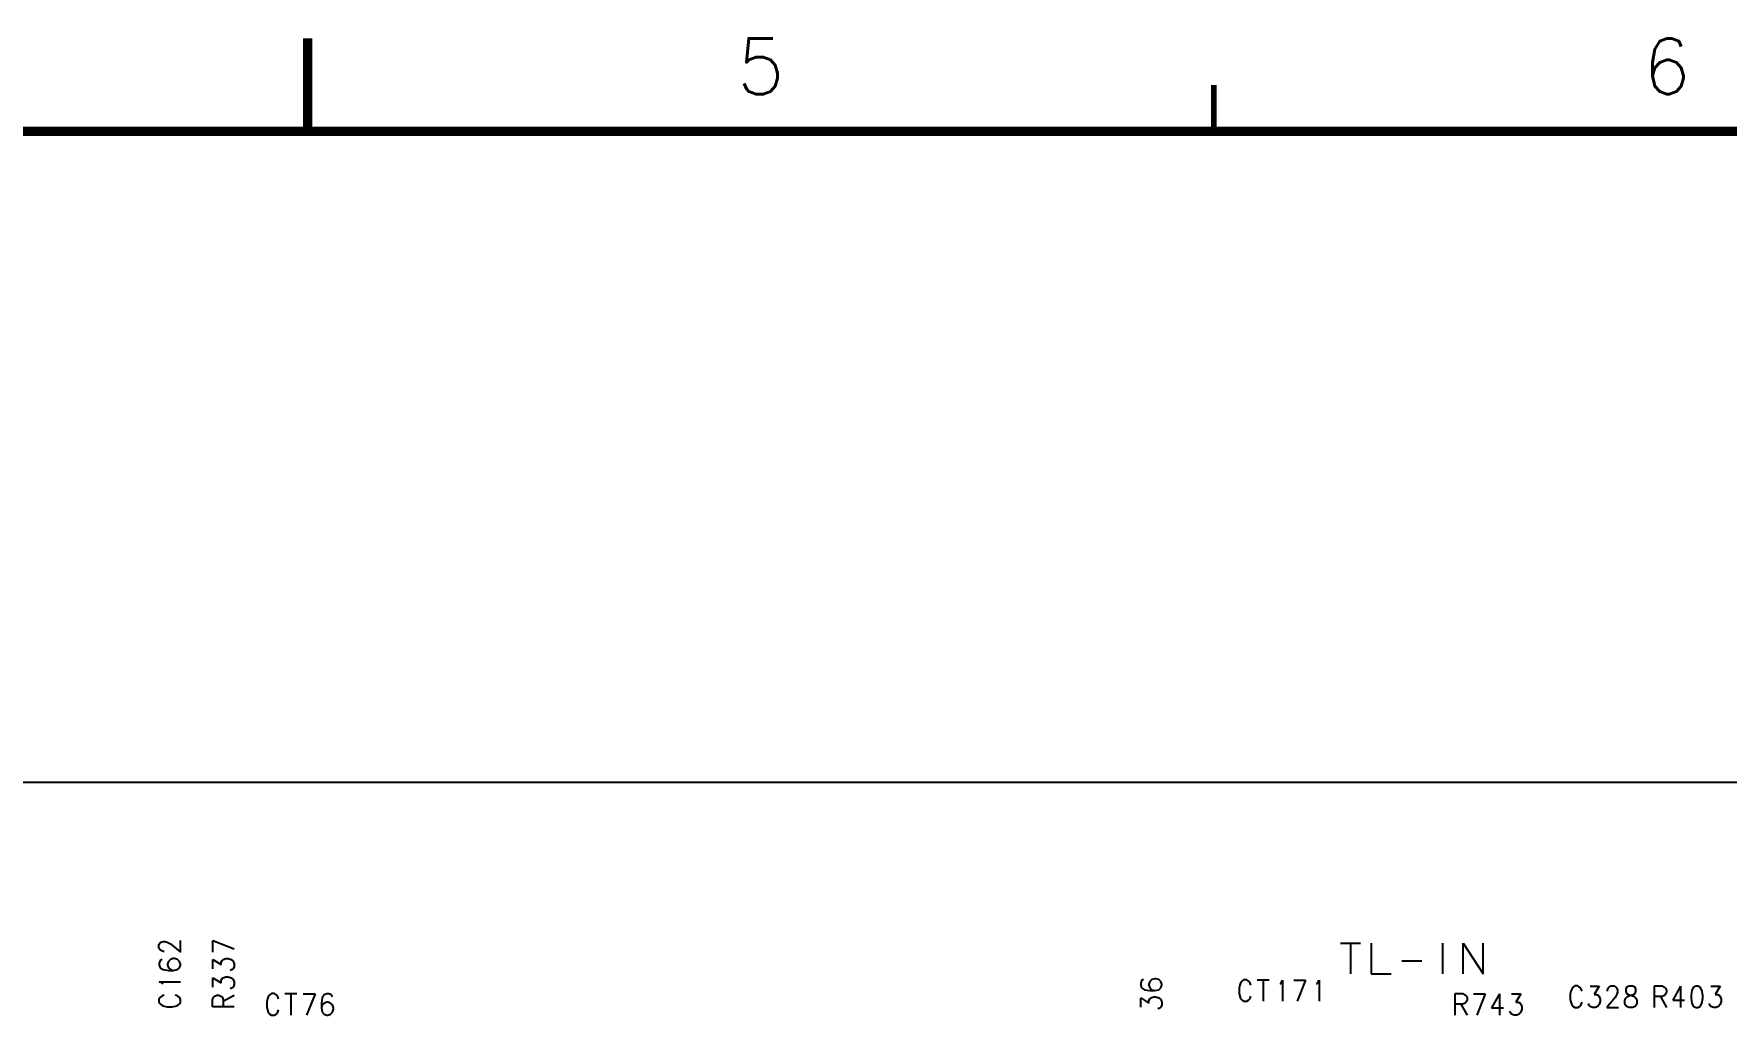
# Model space of a CAD drawing. Extents: x 295 to 953, y 10 to 290.
# Drawn here: x 672.2 to 763.3, y 237.5 to 290.2 of the extents above; entities that cross this region are included whole.
import ezdxf
from ezdxf.enums import TextEntityAlignment as Align

# ---------------------------------------------------------------- set-up
doc = ezdxf.new("R2010")
doc.units = 0
doc.header["$LTSCALE"] = 5
doc.header["$MEASUREMENT"] = 0
doc.layers.get('0').update_dxf_attribs({"linetype": 'CONTINUOUS', "lineweight": 25})
for name, color, linetype in [('13_C-SILK_GBR', 7, 'CONTINUOUS'), ('문자', 4, 'CONTINUOUS'), ('테두리', 3, 'CONTINUOUS')]:
    doc.layers.add(name, color=color, linetype=linetype)
doc.styles.get("Standard").update_dxf_attribs({"font": 'simplex.shx'})

# ---------------------------------------------------------------- blocks, each defined once
blk = doc.blocks.new('C')
at = {"layer": '테두리'}
for points, const_width in [([(210, 290), (210, 285)], 0.5), ([(258.75, 287.5), (258.75, 285)], 0.3), ([(15, 285), (15, 15), (405, 15), (405, 285), (15, 285)], 0.5)]:
    blk.add_lwpolyline(points, dxfattribs=dict(at, const_width=const_width))
at = {"layer": '문자'}
for s, p in [('5', (234.375, 288.5)), ('6', (283.125, 288.5))]:
    blk.add_text(s, height=3, dxfattribs=at).set_placement(p, align=Align.MIDDLE)

msp = doc.modelspace()

# ---------------------------------------------------------------- linework, layer by layer
at = {"layer": '13_C-SILK_GBR'}
for p, q in [((505.478, 250), (865.178, 250)), ((678.975, 241.25), (679.044, 241.339)), ((679.044, 241.339), (679.097, 241.384)), ((679.097, 241.384), (679.203, 241.428)), ((679.203, 241.428), (679.308, 241.428)), ((679.308, 241.428), (679.412, 241.384)), ((679.412, 241.384), (679.587, 241.295)), ((679.587, 241.295), (680.13, 240.841)), ((680.13, 240.841), (680.13, 241.479)), ((681.881, 240.841), (681.881, 241.479)), ((681.881, 241.479), (683.018, 241.019)), ((742.541, 241.338), (743.614, 241.338)), ((743.078, 241.338), (743.078, 239.688)), ((744.191, 241.338), (744.191, 239.688)), ((748.028, 241.338), (748.028, 239.688)), ((749.141, 239.688), (749.141, 241.338)), ((749.141, 241.338), (750.214, 239.688)), ((750.214, 239.688), (750.214, 241.338)), ((678.975, 241.064), (678.975, 241.25)), ((679.044, 240.975), (678.975, 241.064)), ((679.044, 240.395), (678.993, 240.249)), ((679.097, 240.93), (679.044, 240.975)), ((679.15, 240.447), (679.044, 240.395)), ((679.203, 240.885), (679.097, 240.93)), ((679.256, 240.885), (679.203, 240.885)), ((679.587, 240.447), (679.483, 240.344)), ((679.746, 240.498), (679.587, 240.447)), ((679.815, 240.498), (679.746, 240.498)), ((679.973, 240.447), (679.815, 240.498)), ((680.077, 240.344), (679.973, 240.447)), ((681.881, 239.948), (681.881, 240.447)), ((681.881, 240.447), (682.318, 240.173)), ((682.318, 240.313), (682.371, 240.402)), ((682.371, 240.402), (682.422, 240.447)), ((682.422, 240.447), (682.58, 240.498)), ((682.58, 240.498), (682.702, 240.498)), ((682.702, 240.498), (682.861, 240.447)), ((682.861, 240.447), (682.965, 240.357)), ((745.841, 240.387), (746.914, 240.387)), ((678.993, 240.249), (678.993, 240.153)), ((678.993, 240.153), (679.044, 240.006)), ((679.044, 240.006), (679.203, 239.904)), ((679.203, 239.904), (679.483, 239.859)), ((679.483, 240.344), (679.43, 240.197)), ((679.43, 240.197), (679.43, 240.153)), ((679.43, 240.153), (679.483, 240.006)), ((679.483, 240.006), (679.587, 239.904)), ((679.483, 239.859), (679.746, 239.859)), ((679.587, 239.904), (679.746, 239.859)), ((679.746, 239.859), (679.973, 239.904)), ((679.973, 239.904), (680.077, 240.006)), ((680.13, 240.197), (680.077, 240.344)), ((680.077, 240.006), (680.13, 240.153)), ((680.13, 240.153), (680.13, 240.197)), ((681.881, 238.966), (681.881, 239.465)), ((681.881, 239.465), (682.318, 239.191)), ((682.318, 240.173), (682.318, 240.313)), ((682.371, 239.42), (682.422, 239.465)), ((682.422, 239.465), (682.58, 239.516)), ((682.58, 239.516), (682.702, 239.516)), ((682.702, 239.516), (682.861, 239.465)), ((682.912, 239.904), (682.808, 239.859)), ((682.861, 239.465), (682.965, 239.376)), ((682.965, 239.948), (682.912, 239.904)), ((682.965, 240.357), (683.018, 240.224)), ((683.018, 240.082), (682.965, 239.948)), ((683.018, 240.224), (683.018, 240.082)), ((744.191, 239.688), (745.264, 239.688)), ((679.15, 239.178), (678.993, 239.254)), ((678.993, 239.254), (680.13, 239.254)), ((679.203, 239.127), (679.15, 239.178)), ((682.318, 239.331), (682.371, 239.42)), ((682.318, 239.191), (682.318, 239.331)), ((682.912, 238.922), (682.808, 238.877)), ((682.965, 238.966), (682.912, 238.922)), ((682.965, 239.376), (683.018, 239.242)), ((683.018, 239.1), (682.965, 238.966)), ((683.018, 239.242), (683.018, 239.1)), ((684.94, 238.546), (684.856, 238.44)), ((685.022, 238.615), (684.94, 238.546)), ((685.194, 238.615), (685.022, 238.615)), ((685.278, 238.546), (685.194, 238.615)), ((685.367, 238.44), (685.278, 238.546)), ((685.755, 238.615), (686.393, 238.615)), ((686.073, 238.615), (686.073, 237.46)), ((686.737, 238.597), (687.375, 238.597)), ((687.375, 238.597), (686.915, 237.46)), ((687.865, 238.546), (687.763, 238.387)), ((688.012, 238.597), (687.865, 238.546)), ((688.108, 238.597), (688.012, 238.597)), ((688.255, 238.546), (688.108, 238.597)), ((688.306, 238.44), (688.255, 238.546)), ((731.844, 239.315), (731.793, 239.168)), ((731.793, 239.168), (731.793, 239.072)), ((731.793, 239.072), (731.844, 238.925)), ((731.95, 239.366), (731.844, 239.315)), ((731.844, 238.925), (732.003, 238.823)), ((732.003, 238.823), (732.283, 238.778)), ((732.283, 239.263), (732.23, 239.117)), ((732.23, 239.117), (732.23, 239.072)), ((732.23, 239.072), (732.283, 238.925)), ((732.387, 239.366), (732.283, 239.263)), ((732.283, 238.925), (732.387, 238.823)), ((732.283, 238.778), (732.546, 238.778)), ((732.546, 239.417), (732.387, 239.366)), ((732.387, 238.823), (732.546, 238.778)), ((732.615, 239.417), (732.546, 239.417)), ((732.546, 238.778), (732.773, 238.823)), ((732.773, 239.366), (732.615, 239.417)), ((732.877, 239.263), (732.773, 239.366)), ((732.773, 238.823), (732.877, 238.925)), ((732.93, 239.117), (732.877, 239.263)), ((732.877, 238.925), (732.93, 239.072)), ((732.93, 239.072), (732.93, 239.117)), ((737.121, 239.077), (737.083, 238.92)), ((737.083, 238.92), (737.083, 238.64)), ((737.083, 238.64), (737.121, 238.483)), ((737.166, 239.183), (737.121, 239.077)), ((737.248, 239.288), (737.166, 239.183)), ((737.331, 239.358), (737.248, 239.288)), ((737.504, 239.358), (737.331, 239.358)), ((737.586, 239.288), (737.504, 239.358)), ((737.675, 239.183), (737.586, 239.288)), ((737.72, 239.077), (737.675, 239.183)), ((738.065, 239.358), (738.702, 239.358)), ((738.383, 239.358), (738.383, 238.203)), ((739.294, 239.13), (739.345, 239.183)), ((739.345, 239.183), (739.423, 239.339)), ((739.423, 239.339), (739.423, 238.203)), ((740.028, 239.339), (740.665, 239.339)), ((740.665, 239.339), (740.207, 238.203)), ((741.258, 239.13), (741.309, 239.183)), ((741.309, 239.183), (741.386, 239.339)), ((741.386, 239.339), (741.386, 238.203)), ((748.711, 237.46), (748.711, 238.615)), ((748.711, 238.615), (749.12, 238.615)), ((749.12, 238.615), (749.254, 238.546)), ((749.254, 238.546), (749.298, 238.493)), ((749.692, 238.597), (750.331, 238.597)), ((750.331, 238.597), (749.871, 237.46)), ((751.095, 238.597), (750.674, 237.844)), ((751.095, 238.597), (751.095, 237.46)), ((751.745, 238.597), (752.243, 238.597)), ((752.243, 238.597), (751.969, 238.16)), ((754.936, 238.747), (754.898, 238.59)), ((754.898, 238.59), (754.898, 238.31)), ((754.981, 238.853), (754.936, 238.747)), ((755.065, 238.958), (754.981, 238.853)), ((755.147, 239.028), (755.065, 238.958)), ((755.319, 239.028), (755.147, 239.028)), ((755.403, 238.958), (755.319, 239.028)), ((755.492, 238.853), (755.403, 238.958)), ((755.537, 238.747), (755.492, 238.853)), ((755.969, 239.009), (756.467, 239.009)), ((756.467, 239.009), (756.193, 238.572)), ((756.193, 238.572), (756.334, 238.572)), ((756.334, 238.572), (756.423, 238.519)), ((756.906, 238.8), (756.951, 238.905)), ((756.906, 238.747), (756.906, 238.8)), ((756.951, 238.905), (756.995, 238.958)), ((756.995, 238.958), (757.084, 239.028)), ((757.084, 239.028), (757.271, 239.028)), ((757.271, 239.028), (757.36, 238.958)), ((757.405, 238.59), (757.315, 238.415)), ((757.36, 238.958), (757.405, 238.905)), ((757.405, 238.905), (757.449, 238.8)), ((757.449, 238.694), (757.405, 238.59)), ((757.449, 238.8), (757.449, 238.694)), ((757.933, 238.958), (757.888, 238.853)), ((757.888, 238.853), (757.888, 238.747)), ((757.888, 238.747), (757.933, 238.625)), ((758.066, 239.009), (757.933, 238.958)), ((757.933, 238.625), (758.022, 238.572)), ((758.022, 238.572), (758.208, 238.519)), ((758.253, 239.009), (758.066, 239.009)), ((758.112, 238.519), (758.297, 238.572)), ((758.386, 238.958), (758.253, 239.009)), ((758.297, 238.572), (758.386, 238.625)), ((758.431, 238.853), (758.386, 238.958)), ((758.386, 238.625), (758.431, 238.747)), ((758.431, 238.747), (758.431, 238.853)), ((759.436, 237.873), (759.436, 239.028)), ((759.436, 239.028), (759.845, 239.028)), ((759.845, 239.028), (759.979, 238.958)), ((759.979, 238.958), (760.023, 238.905)), ((760.023, 238.59), (759.979, 238.519)), ((760.023, 238.905), (760.074, 238.8)), ((760.074, 238.694), (760.023, 238.59)), ((760.074, 238.8), (760.074, 238.694)), ((760.838, 239.009), (760.417, 238.257)), ((760.838, 239.009), (760.838, 237.873)), ((761.444, 238.8), (761.399, 238.519)), ((761.533, 238.958), (761.444, 238.8)), ((761.673, 239.009), (761.533, 238.958)), ((761.764, 239.009), (761.673, 239.009)), ((761.897, 238.958), (761.764, 239.009)), ((761.987, 238.8), (761.897, 238.958)), ((762.038, 238.519), (761.987, 238.8)), ((762.47, 239.009), (762.968, 239.009)), ((762.968, 239.009), (762.694, 238.572)), ((762.694, 238.572), (762.835, 238.572)), ((762.835, 238.572), (762.924, 238.519)), ((679.044, 238.401), (678.975, 238.316)), ((678.975, 238.316), (678.975, 238.145)), ((678.975, 238.145), (679.044, 238.062)), ((679.15, 238.49), (679.044, 238.401)), ((679.044, 238.062), (679.15, 237.978)), ((679.256, 238.534), (679.15, 238.49)), ((679.15, 237.978), (679.256, 237.934)), ((679.256, 237.934), (679.412, 237.896)), ((679.412, 237.896), (679.693, 237.896)), ((679.693, 237.896), (679.85, 237.934)), ((679.973, 238.49), (679.85, 238.534)), ((679.85, 237.934), (679.973, 237.978)), ((680.077, 238.401), (679.973, 238.49)), ((679.973, 237.978), (680.077, 238.062)), ((680.13, 238.316), (680.077, 238.401)), ((680.077, 238.062), (680.13, 238.145)), ((680.13, 238.145), (680.13, 238.316)), ((681.863, 238.305), (681.932, 238.438)), ((681.863, 237.896), (681.863, 238.305)), ((683.018, 237.896), (681.863, 237.896)), ((681.932, 238.438), (681.985, 238.483)), ((681.985, 238.483), (682.09, 238.534)), ((682.09, 238.534), (682.196, 238.534)), ((682.196, 238.534), (682.3, 238.483)), ((682.3, 238.483), (682.371, 238.438)), ((682.371, 238.438), (682.422, 238.305)), ((682.422, 238.209), (683.018, 238.534)), ((682.422, 238.305), (682.422, 237.896)), ((684.811, 238.335), (684.773, 238.178)), ((684.773, 238.178), (684.773, 237.897)), ((684.773, 237.897), (684.811, 237.741)), ((684.856, 238.44), (684.811, 238.335)), ((684.811, 237.741), (684.856, 237.617)), ((685.412, 238.335), (685.367, 238.44)), ((685.367, 237.617), (685.412, 237.741)), ((687.763, 238.387), (687.718, 238.107)), ((687.718, 238.107), (687.718, 237.844)), ((687.763, 238.003), (687.718, 237.844)), ((687.718, 237.844), (687.763, 237.617)), ((687.865, 238.107), (687.763, 238.003)), ((688.012, 238.16), (687.865, 238.107)), ((688.057, 238.16), (688.012, 238.16)), ((688.204, 238.107), (688.057, 238.16)), ((688.306, 238.003), (688.204, 238.107)), ((688.357, 237.844), (688.306, 238.003)), ((688.306, 237.617), (688.357, 237.775)), ((688.357, 237.775), (688.357, 237.844)), ((731.793, 237.886), (731.793, 238.384)), ((731.793, 238.384), (732.23, 238.11)), ((732.23, 238.25), (732.283, 238.339)), ((732.23, 238.11), (732.23, 238.25)), ((732.283, 238.339), (732.334, 238.384)), ((732.334, 238.384), (732.493, 238.435)), ((732.493, 238.435), (732.615, 238.435)), ((732.615, 238.435), (732.773, 238.384)), ((732.824, 237.841), (732.721, 237.797)), ((732.773, 238.384), (732.877, 238.295)), ((732.877, 237.886), (732.824, 237.841)), ((732.877, 238.295), (732.93, 238.161)), ((732.93, 238.019), (732.877, 237.886)), ((732.93, 238.161), (732.93, 238.019)), ((737.121, 238.483), (737.166, 238.359)), ((737.166, 238.359), (737.248, 238.255)), ((737.248, 238.255), (737.331, 238.203)), ((737.331, 238.203), (737.504, 238.203)), ((737.504, 238.203), (737.586, 238.255)), ((737.586, 238.255), (737.675, 238.359)), ((737.675, 238.359), (737.72, 238.483)), ((749.12, 238.056), (748.711, 238.056)), ((749.024, 238.056), (749.349, 237.46)), ((749.254, 238.107), (749.12, 238.056)), ((749.298, 238.178), (749.254, 238.107)), ((749.298, 238.493), (749.349, 238.387)), ((749.349, 238.282), (749.298, 238.178)), ((749.349, 238.387), (749.349, 238.282)), ((750.674, 237.844), (751.313, 237.844)), ((751.7, 237.566), (751.656, 237.67)), ((751.969, 238.16), (752.11, 238.16)), ((752.11, 238.16), (752.199, 238.107)), ((752.199, 238.107), (752.243, 238.056)), ((752.243, 238.056), (752.294, 237.897)), ((752.294, 237.775), (752.243, 237.617)), ((752.294, 237.897), (752.294, 237.775)), ((754.898, 238.31), (754.936, 238.153)), ((754.936, 238.153), (754.981, 238.029)), ((754.981, 238.029), (755.065, 237.925)), ((755.065, 237.925), (755.147, 237.873)), ((755.147, 237.873), (755.319, 237.873)), ((755.319, 237.873), (755.403, 237.925)), ((755.403, 237.925), (755.492, 238.029)), ((755.492, 238.029), (755.537, 238.153)), ((755.924, 237.978), (755.88, 238.082)), ((755.969, 237.925), (755.924, 237.978)), ((756.103, 237.873), (755.969, 237.925)), ((756.245, 237.873), (756.103, 237.873)), ((756.378, 237.925), (756.245, 237.873)), ((756.467, 238.029), (756.378, 237.925)), ((756.423, 238.519), (756.467, 238.468)), ((756.467, 238.468), (756.518, 238.31)), ((756.518, 238.188), (756.467, 238.029)), ((756.518, 238.31), (756.518, 238.188)), ((757.315, 238.415), (756.862, 237.873)), ((756.862, 237.873), (757.5, 237.873)), ((757.843, 238.257), (757.888, 238.363)), ((757.843, 238.082), (757.843, 238.257)), ((757.888, 237.978), (757.843, 238.082)), ((757.888, 238.363), (757.977, 238.468)), ((757.933, 237.925), (757.888, 237.978)), ((758.066, 237.873), (757.933, 237.925)), ((757.977, 238.468), (758.112, 238.519)), ((758.253, 237.873), (758.066, 237.873)), ((758.208, 238.519), (758.342, 238.468)), ((758.386, 237.925), (758.253, 237.873)), ((758.342, 238.468), (758.431, 238.363)), ((758.431, 237.978), (758.386, 237.925)), ((758.431, 238.363), (758.482, 238.257)), ((758.482, 238.082), (758.431, 237.978)), ((758.482, 238.257), (758.482, 238.082)), ((759.845, 238.468), (759.436, 238.468)), ((759.749, 238.468), (760.074, 237.873)), ((759.979, 238.519), (759.845, 238.468)), ((760.417, 238.257), (761.056, 238.257)), ((761.399, 238.519), (761.399, 238.363)), ((761.399, 238.363), (761.444, 238.082)), ((761.444, 238.082), (761.533, 237.925)), ((761.533, 237.925), (761.673, 237.873)), ((761.673, 237.873), (761.764, 237.873)), ((761.764, 237.873), (761.897, 237.925)), ((761.897, 237.925), (761.987, 238.082)), ((761.987, 238.082), (762.038, 238.363)), ((762.038, 238.363), (762.038, 238.519)), ((762.425, 237.978), (762.381, 238.082)), ((762.47, 237.925), (762.425, 237.978)), ((762.604, 237.873), (762.47, 237.925)), ((762.746, 237.873), (762.604, 237.873)), ((762.879, 237.925), (762.746, 237.873)), ((762.968, 238.029), (762.879, 237.925)), ((762.924, 238.519), (762.968, 238.468)), ((762.968, 238.468), (763.019, 238.31)), ((763.019, 238.188), (762.968, 238.029)), ((763.019, 238.31), (763.019, 238.188)), ((684.856, 237.617), (684.94, 237.513)), ((684.94, 237.513), (685.022, 237.46)), ((685.022, 237.46), (685.194, 237.46)), ((685.194, 237.46), (685.278, 237.513)), ((685.278, 237.513), (685.367, 237.617)), ((687.763, 237.617), (687.865, 237.513)), ((687.865, 237.513), (688.012, 237.46)), ((688.012, 237.46), (688.057, 237.46)), ((688.057, 237.46), (688.204, 237.513)), ((688.204, 237.513), (688.306, 237.617)), ((751.745, 237.513), (751.7, 237.566)), ((751.879, 237.46), (751.745, 237.513)), ((752.021, 237.46), (751.879, 237.46)), ((752.154, 237.513), (752.021, 237.46)), ((752.243, 237.617), (752.154, 237.513))]:
    msp.add_line(p, q, dxfattribs=at)

# ---------------------------------------------------------------- block references
msp.add_blockref('C', (476.978, 0))

doc.saveas('drawing.dxf')
